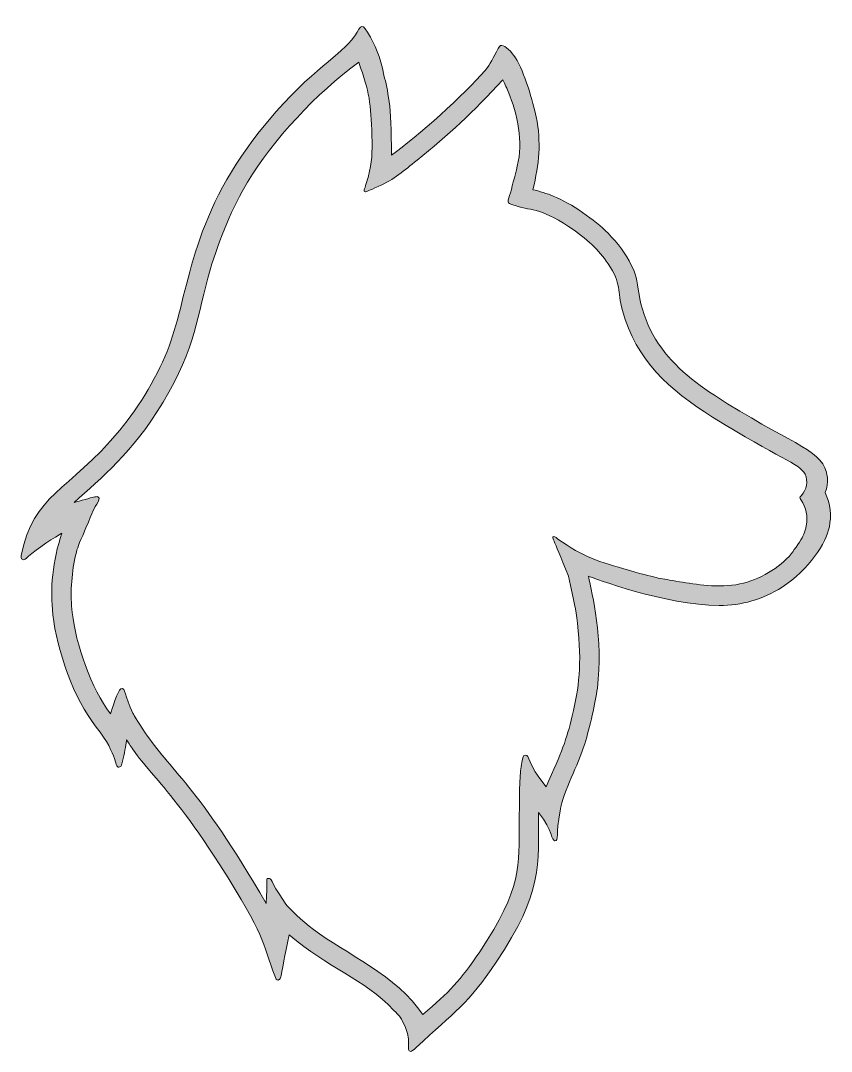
# Model space of a CAD drawing. Header units: inches. Extents: x -84 to 32, y 25 to 36.
# Drawn here: x 22.81 to 31.79, y 24.67 to 36.07 of the extents above; entities that cross this region are included whole.
import ezdxf

# ---------------------------------------------------------------- set-up
doc = ezdxf.new("R2010")
doc.units = ezdxf.units.IN
doc.header["$MEASUREMENT"] = 0
doc.layers.add('Wolf', color=7, linetype='Continuous', lineweight=0)

msp = doc.modelspace()

# ---------------------------------------------------------------- hatches: boundary and pattern name
at = {"layer": 'Wolf', "true_color": 0x1a2b3a, "transparency": 33554687}
h = msp.add_hatch(color=169, dxfattribs=at)
h.dxf.hatch_style = 2
edge = h.paths.add_edge_path()
edge.add_spline(control_points=[(31.512, 30.481), (31.506, 30.452), (31.485, 30.385), (31.475, 30.365), (31.456, 30.328), (31.384, 30.221), (31.345, 30.171), (31.222, 30.017), (30.988, 29.879), (30.776, 29.837), (30.54, 29.789), (30.287, 29.832), (30.108, 29.862), (29.87, 29.902), (29.905, 29.888), (29.557, 29.986), (29.204, 30.086), (29.044, 30.132), (28.763, 30.334), (28.729, 30.359), (28.719, 30.367), (28.71, 30.358), (28.701, 30.35), (28.693, 30.38), (28.879, 29.924), (28.948, 29.609), (28.957, 29.575), (28.978, 29.402), (29.032, 28.943), (28.994, 28.688), (28.922, 28.38), (28.857, 28.108), (28.807, 27.987), (28.632, 27.592), (28.414, 27.86), (28.451, 27.945), (28.404, 27.945), (28.375, 27.945), (28.373, 27.922), (28.363, 27.863), (28.34, 27.731), (28.338, 27.663), (28.334, 27.2), (28.33, 26.728), (28.37, 26.475), (27.898, 25.77), (27.682, 25.448), (27.561, 25.327), (27.266, 25.074), (26.985, 25.506), (26.407, 25.75), (26.057, 26.016), (25.935, 26.108), (25.783, 26.25), (25.744, 26.306), (25.554, 26.583), (25.608, 26.58), (25.552, 26.58), (25.527, 26.58), (25.548, 26.539), (25.533, 26.304), (24.774, 27.611), (24.458, 27.794), (24.195, 28.192), (24.098, 28.338), (24.073, 28.378), (24.058, 28.408), (23.962, 28.602), (23.98, 28.697), (23.926, 28.677), (23.891, 28.665), (23.821, 28.439), (23.81, 28.401), (23.595, 28.674), (23.426, 29.175), (23.386, 29.521), (23.364, 29.713), (23.376, 29.937), (23.419, 30.136), (23.437, 30.217), (23.447, 30.246), (23.502, 30.373), (23.609, 30.624), (23.61, 30.641), (23.658, 30.721), (23.676, 30.75), (23.701, 30.786), (23.671, 30.8), (23.659, 30.805), (23.645, 30.802), (23.623, 30.797), (23.595, 30.791), (23.469, 30.755), (23.407, 30.736), (23.712, 31.018), (24.048, 31.275), (24.392, 31.847), (24.758, 32.456), (24.769, 32.807), (24.914, 33.312), (25.011, 33.65), (25.166, 34.012), (25.327, 34.281), (25.604, 34.741), (26.091, 35.269), (26.557, 35.606), (26.682, 35.269), (26.689, 35.155), (26.704, 34.794), (26.711, 34.604), (26.702, 34.496), (26.665, 34.35), (26.655, 34.31), (26.627, 34.218), (26.618, 34.195), (26.613, 34.183), (26.62, 34.174), (26.631, 34.174), (26.645, 34.174), (26.673, 34.189), (26.771, 34.232), (26.958, 34.313), (27.055, 34.405), (27.203, 34.524), (27.553, 34.807), (27.822, 35.049), (28.152, 35.414), (28.165, 35.39), (28.192, 35.332), (28.212, 35.283), (28.316, 35.026), (28.38, 34.726), (28.313, 34.459), (28.285, 34.35), (28.252, 34.211), (28.227, 34.132), (28.203, 34.055), (28.197, 34.053), (28.264, 34.029), (28.454, 33.959), (28.557, 34.009), (28.881, 33.79), (29.091, 33.649), (29.213, 33.534), (29.318, 33.379), (29.471, 33.153), (29.415, 33.082), (29.477, 32.861), (29.633, 32.308), (29.987, 31.987), (30.475, 31.682), (31.205, 31.226), (31.441, 31.169), (31.498, 31.05), (31.533, 30.976), (31.516, 30.879), (31.457, 30.815), (31.433, 30.789), (31.433, 30.796), (31.455, 30.764), (31.51, 30.684), (31.53, 30.581), (31.512, 30.481)], knot_values=[0, 0, 0, 0, 1, 1, 1, 2, 2, 2, 3, 3, 3, 4, 4, 4, 5, 5, 5, 6, 6, 6, 7, 7, 7, 8, 8, 8, 9, 9, 9, 10, 10, 10, 11, 11, 11, 12, 12, 12, 13, 13, 13, 14, 14, 14, 15, 15, 15, 16, 16, 16, 17, 17, 17, 18, 18, 18, 19, 19, 19, 20, 20, 20, 21, 21, 21, 22, 22, 22, 23, 23, 23, 24, 24, 24, 25, 25, 25, 26, 26, 26, 27, 27, 27, 28, 28, 28, 29, 29, 29, 30, 30, 30, 31, 31, 31, 32, 32, 32, 33, 33, 33, 34, 34, 34, 35, 35, 35, 36, 36, 36, 37, 37, 37, 38, 38, 38, 39, 39, 39, 40, 40, 40, 41, 41, 41, 42, 42, 42, 43, 43, 43, 44, 44, 44, 45, 45, 45, 46, 46, 46, 47, 47, 47, 48, 48, 48, 49, 49, 49, 50, 50, 50, 51, 51, 51, 52, 52, 52, 53, 53, 53, 54, 54, 54, 54], degree=3, periodic=0)
edge = h.paths.add_edge_path()
edge.add_spline(control_points=[(31.719, 30.85), (31.752, 30.923), (31.754, 30.999), (31.734, 31.073), (31.665, 31.337), (31.303, 31.397), (30.495, 31.924), (30.204, 32.113), (29.976, 32.313), (29.812, 32.596), (29.743, 32.718), (29.676, 32.912), (29.66, 33.039), (29.64, 33.204), (29.623, 33.268), (29.575, 33.364), (29.516, 33.484), (29.427, 33.605), (29.317, 33.715), (29.173, 33.859), (28.912, 34.048), (28.71, 34.127), (28.645, 34.153), (28.55, 34.182), (28.486, 34.197), (28.553, 34.485), (28.581, 34.716), (28.521, 35.003), (28.488, 35.162), (28.391, 35.504), (28.293, 35.655), (28.25, 35.722), (28.179, 35.793), (28.142, 35.793), (28.121, 35.793), (28.114, 35.78), (28.084, 35.723), (28.034, 35.626), (27.989, 35.554), (27.954, 35.513), (27.733, 35.254), (27.207, 34.782), (26.919, 34.58), (26.923, 35.152), (26.877, 35.288), (26.837, 35.465), (26.789, 35.678), (26.745, 35.793), (26.656, 35.939), (26.579, 36.067), (26.584, 35.984), (26.478, 35.851), (26.318, 35.652), (25.969, 35.481), (25.457, 34.837), (24.686, 33.867), (24.679, 33.056), (24.459, 32.467), (24.345, 32.162), (24.131, 31.798), (23.914, 31.539), (23.33, 30.841), (22.961, 30.841), (22.822, 30.151), (22.82, 30.141), (22.815, 30.114), (22.84, 30.106), (22.856, 30.101), (22.866, 30.111), (22.903, 30.144), (22.983, 30.219), (23.213, 30.367), (23.272, 30.399), (23.168, 30.089), (23.139, 29.781), (23.172, 29.497), (23.217, 29.109), (23.401, 28.564), (23.652, 28.254), (23.905, 27.941), (23.846, 27.787), (23.915, 27.813), (23.931, 27.819), (23.935, 27.833), (23.951, 27.906), (23.968, 27.99), (23.984, 28.08), (23.987, 28.114), (24.055, 28.019), (24.046, 28.001), (24.311, 27.693), (24.461, 27.518), (24.683, 27.259), (25.02, 26.73), (25.54, 25.913), (25.473, 25.91), (25.635, 25.484), (25.646, 25.454), (25.663, 25.451), (25.677, 25.461), (25.697, 25.473), (25.686, 25.455), (25.787, 25.958), (26.231, 25.583), (26.6, 25.479), (26.947, 25.121), (27.007, 25.059), (27.017, 25.047), (27.039, 25.01), (27.165, 24.792), (27.067, 24.667), (27.134, 24.667), (27.146, 24.667), (27.157, 24.676), (27.194, 24.711), (27.621, 25.11), (27.767, 25.187), (28.08, 25.655), (28.603, 26.437), (28.544, 26.722), (28.549, 27.31), (28.712, 27.103), (28.684, 26.997), (28.73, 26.997), (28.776, 26.997), (28.737, 27.061), (28.786, 27.327), (28.831, 27.567), (28.981, 27.818), (29.059, 28.069), (29.117, 28.254), (29.178, 28.523), (29.199, 28.683), (29.268, 29.233), (29.14, 29.721), (29.1, 29.923), (29.15, 29.907), (29.951, 29.599), (30.549, 29.599), (30.796, 29.599), (31.028, 29.664), (31.243, 29.802), (31.544, 29.995), (31.731, 30.291), (31.767, 30.47), (31.79, 30.585), (31.782, 30.724), (31.719, 30.85)], knot_values=[0, 0, 0, 0, 1, 1, 1, 2, 2, 2, 3, 3, 3, 4, 4, 4, 5, 5, 5, 6, 6, 6, 7, 7, 7, 8, 8, 8, 9, 9, 9, 10, 10, 10, 11, 11, 11, 12, 12, 12, 13, 13, 13, 14, 14, 14, 15, 15, 15, 16, 16, 16, 17, 17, 17, 18, 18, 18, 19, 19, 19, 20, 20, 20, 21, 21, 21, 22, 22, 22, 23, 23, 23, 24, 24, 24, 25, 25, 25, 26, 26, 26, 27, 27, 27, 28, 28, 28, 29, 29, 29, 30, 30, 30, 31, 31, 31, 32, 32, 32, 33, 33, 33, 34, 34, 34, 35, 35, 35, 36, 36, 36, 37, 37, 37, 38, 38, 38, 39, 39, 39, 40, 40, 40, 41, 41, 41, 42, 42, 42, 43, 43, 43, 44, 44, 44, 45, 45, 45, 46, 46, 46, 47, 47, 47, 48, 48, 48, 49, 49, 49, 49], degree=3, periodic=0)

# ---------------------------------------------------------------- linework, layer by layer
at = {"layer": 'Wolf'}
for points, knots in [([(31.719, 30.85), (31.752, 30.923), (31.754, 30.999), (31.734, 31.073), (31.665, 31.337), (31.303, 31.397), (30.495, 31.924), (30.204, 32.113), (29.976, 32.313), (29.812, 32.596), (29.743, 32.718), (29.676, 32.912), (29.66, 33.039), (29.64, 33.204), (29.623, 33.268), (29.575, 33.364), (29.516, 33.484), (29.427, 33.605), (29.317, 33.715), (29.173, 33.859), (28.912, 34.048), (28.71, 34.127), (28.645, 34.153), (28.55, 34.182), (28.486, 34.197), (28.553, 34.485), (28.581, 34.716), (28.521, 35.003), (28.488, 35.162), (28.391, 35.504), (28.293, 35.655), (28.25, 35.722), (28.179, 35.793), (28.142, 35.793), (28.121, 35.793), (28.114, 35.78), (28.084, 35.723), (28.034, 35.626), (27.989, 35.554), (27.954, 35.513), (27.733, 35.254), (27.207, 34.782), (26.919, 34.58), (26.923, 35.152), (26.877, 35.288), (26.837, 35.465), (26.789, 35.678), (26.745, 35.793), (26.656, 35.939), (26.579, 36.067), (26.584, 35.984), (26.478, 35.851), (26.318, 35.652), (25.969, 35.481), (25.457, 34.837), (24.686, 33.867), (24.679, 33.056), (24.459, 32.467), (24.345, 32.162), (24.131, 31.798), (23.914, 31.539), (23.33, 30.841), (22.961, 30.841), (22.822, 30.151), (22.82, 30.141), (22.815, 30.114), (22.84, 30.106), (22.856, 30.101), (22.866, 30.111), (22.903, 30.144), (22.983, 30.219), (23.213, 30.367), (23.272, 30.399), (23.168, 30.089), (23.139, 29.781), (23.172, 29.497), (23.217, 29.109), (23.401, 28.564), (23.652, 28.254), (23.905, 27.941), (23.846, 27.787), (23.915, 27.813), (23.931, 27.819), (23.935, 27.833), (23.951, 27.906), (23.968, 27.99), (23.984, 28.08), (23.987, 28.114), (24.055, 28.019), (24.046, 28.001), (24.311, 27.693), (24.461, 27.518), (24.683, 27.259), (25.02, 26.73), (25.54, 25.913), (25.473, 25.91), (25.635, 25.484), (25.646, 25.454), (25.663, 25.451), (25.677, 25.461), (25.697, 25.473), (25.686, 25.455), (25.787, 25.958), (26.231, 25.583), (26.6, 25.479), (26.947, 25.121), (27.007, 25.059), (27.017, 25.047), (27.039, 25.01), (27.165, 24.792), (27.067, 24.667), (27.134, 24.667), (27.146, 24.667), (27.157, 24.676), (27.194, 24.711), (27.621, 25.11), (27.767, 25.187), (28.08, 25.655), (28.603, 26.437), (28.544, 26.722), (28.549, 27.31), (28.712, 27.103), (28.684, 26.997), (28.73, 26.997), (28.776, 26.997), (28.737, 27.061), (28.786, 27.327), (28.831, 27.567), (28.981, 27.818), (29.059, 28.069), (29.117, 28.254), (29.178, 28.523), (29.199, 28.683), (29.268, 29.233), (29.14, 29.721), (29.1, 29.923), (29.15, 29.907), (29.951, 29.599), (30.549, 29.599), (30.796, 29.599), (31.028, 29.664), (31.243, 29.802), (31.544, 29.995), (31.731, 30.291), (31.767, 30.47), (31.79, 30.585), (31.782, 30.724), (31.719, 30.85)], [0, 0, 0, 0, 1, 1, 1, 2, 2, 2, 3, 3, 3, 4, 4, 4, 5, 5, 5, 6, 6, 6, 7, 7, 7, 8, 8, 8, 9, 9, 9, 10, 10, 10, 11, 11, 11, 12, 12, 12, 13, 13, 13, 14, 14, 14, 15, 15, 15, 16, 16, 16, 17, 17, 17, 18, 18, 18, 19, 19, 19, 20, 20, 20, 21, 21, 21, 22, 22, 22, 23, 23, 23, 24, 24, 24, 25, 25, 25, 26, 26, 26, 27, 27, 27, 28, 28, 28, 29, 29, 29, 30, 30, 30, 31, 31, 31, 32, 32, 32, 33, 33, 33, 34, 34, 34, 35, 35, 35, 36, 36, 36, 37, 37, 37, 38, 38, 38, 39, 39, 39, 40, 40, 40, 41, 41, 41, 42, 42, 42, 43, 43, 43, 44, 44, 44, 45, 45, 45, 46, 46, 46, 47, 47, 47, 48, 48, 48, 49, 49, 49, 49]), ([(31.512, 30.481), (31.506, 30.452), (31.485, 30.385), (31.475, 30.365), (31.456, 30.328), (31.384, 30.221), (31.345, 30.171), (31.222, 30.017), (30.988, 29.879), (30.776, 29.837), (30.54, 29.789), (30.287, 29.832), (30.108, 29.862), (29.87, 29.902), (29.905, 29.888), (29.557, 29.986), (29.204, 30.086), (29.044, 30.132), (28.763, 30.334), (28.729, 30.359), (28.719, 30.367), (28.71, 30.358), (28.701, 30.35), (28.693, 30.38), (28.879, 29.924), (28.948, 29.609), (28.957, 29.575), (28.978, 29.402), (29.032, 28.943), (28.994, 28.688), (28.922, 28.38), (28.857, 28.108), (28.807, 27.987), (28.632, 27.592), (28.414, 27.86), (28.451, 27.945), (28.404, 27.945), (28.375, 27.945), (28.373, 27.922), (28.363, 27.863), (28.34, 27.731), (28.338, 27.663), (28.334, 27.2), (28.33, 26.728), (28.37, 26.475), (27.898, 25.77), (27.682, 25.448), (27.561, 25.327), (27.266, 25.074), (26.985, 25.506), (26.407, 25.75), (26.057, 26.016), (25.935, 26.108), (25.783, 26.25), (25.744, 26.306), (25.554, 26.583), (25.608, 26.58), (25.552, 26.58), (25.527, 26.58), (25.548, 26.539), (25.533, 26.304), (24.774, 27.611), (24.458, 27.794), (24.195, 28.192), (24.098, 28.338), (24.073, 28.378), (24.058, 28.408), (23.962, 28.602), (23.98, 28.697), (23.926, 28.677), (23.891, 28.665), (23.821, 28.439), (23.81, 28.401), (23.595, 28.674), (23.426, 29.175), (23.386, 29.521), (23.364, 29.713), (23.376, 29.937), (23.419, 30.136), (23.437, 30.217), (23.447, 30.246), (23.502, 30.373), (23.609, 30.624), (23.61, 30.641), (23.658, 30.721), (23.676, 30.75), (23.701, 30.786), (23.671, 30.8), (23.659, 30.805), (23.645, 30.802), (23.623, 30.797), (23.595, 30.791), (23.469, 30.755), (23.407, 30.736), (23.712, 31.018), (24.048, 31.275), (24.392, 31.847), (24.758, 32.456), (24.769, 32.807), (24.914, 33.312), (25.011, 33.65), (25.166, 34.012), (25.327, 34.281), (25.604, 34.741), (26.091, 35.269), (26.557, 35.606), (26.682, 35.269), (26.689, 35.155), (26.704, 34.794), (26.711, 34.604), (26.702, 34.496), (26.665, 34.35), (26.655, 34.31), (26.627, 34.218), (26.618, 34.195), (26.613, 34.183), (26.62, 34.174), (26.631, 34.174), (26.645, 34.174), (26.673, 34.189), (26.771, 34.232), (26.958, 34.313), (27.055, 34.405), (27.203, 34.524), (27.553, 34.807), (27.822, 35.049), (28.152, 35.414), (28.165, 35.39), (28.192, 35.332), (28.212, 35.283), (28.316, 35.026), (28.38, 34.726), (28.313, 34.459), (28.285, 34.35), (28.252, 34.211), (28.227, 34.132), (28.203, 34.055), (28.197, 34.053), (28.264, 34.029), (28.454, 33.959), (28.557, 34.009), (28.881, 33.79), (29.091, 33.649), (29.213, 33.534), (29.318, 33.379), (29.471, 33.153), (29.415, 33.082), (29.477, 32.861), (29.633, 32.308), (29.987, 31.987), (30.475, 31.682), (31.205, 31.226), (31.441, 31.169), (31.498, 31.05), (31.533, 30.976), (31.516, 30.879), (31.457, 30.815), (31.433, 30.789), (31.433, 30.796), (31.455, 30.764), (31.51, 30.684), (31.53, 30.581), (31.512, 30.481)], [0, 0, 0, 0, 1, 1, 1, 2, 2, 2, 3, 3, 3, 4, 4, 4, 5, 5, 5, 6, 6, 6, 7, 7, 7, 8, 8, 8, 9, 9, 9, 10, 10, 10, 11, 11, 11, 12, 12, 12, 13, 13, 13, 14, 14, 14, 15, 15, 15, 16, 16, 16, 17, 17, 17, 18, 18, 18, 19, 19, 19, 20, 20, 20, 21, 21, 21, 22, 22, 22, 23, 23, 23, 24, 24, 24, 25, 25, 25, 26, 26, 26, 27, 27, 27, 28, 28, 28, 29, 29, 29, 30, 30, 30, 31, 31, 31, 32, 32, 32, 33, 33, 33, 34, 34, 34, 35, 35, 35, 36, 36, 36, 37, 37, 37, 38, 38, 38, 39, 39, 39, 40, 40, 40, 41, 41, 41, 42, 42, 42, 43, 43, 43, 44, 44, 44, 45, 45, 45, 46, 46, 46, 47, 47, 47, 48, 48, 48, 49, 49, 49, 50, 50, 50, 51, 51, 51, 52, 52, 52, 53, 53, 53, 54, 54, 54, 54])]:
    msp.add_open_spline(points, degree=3, knots=knots, dxfattribs=at)

doc.saveas('drawing.dxf')
